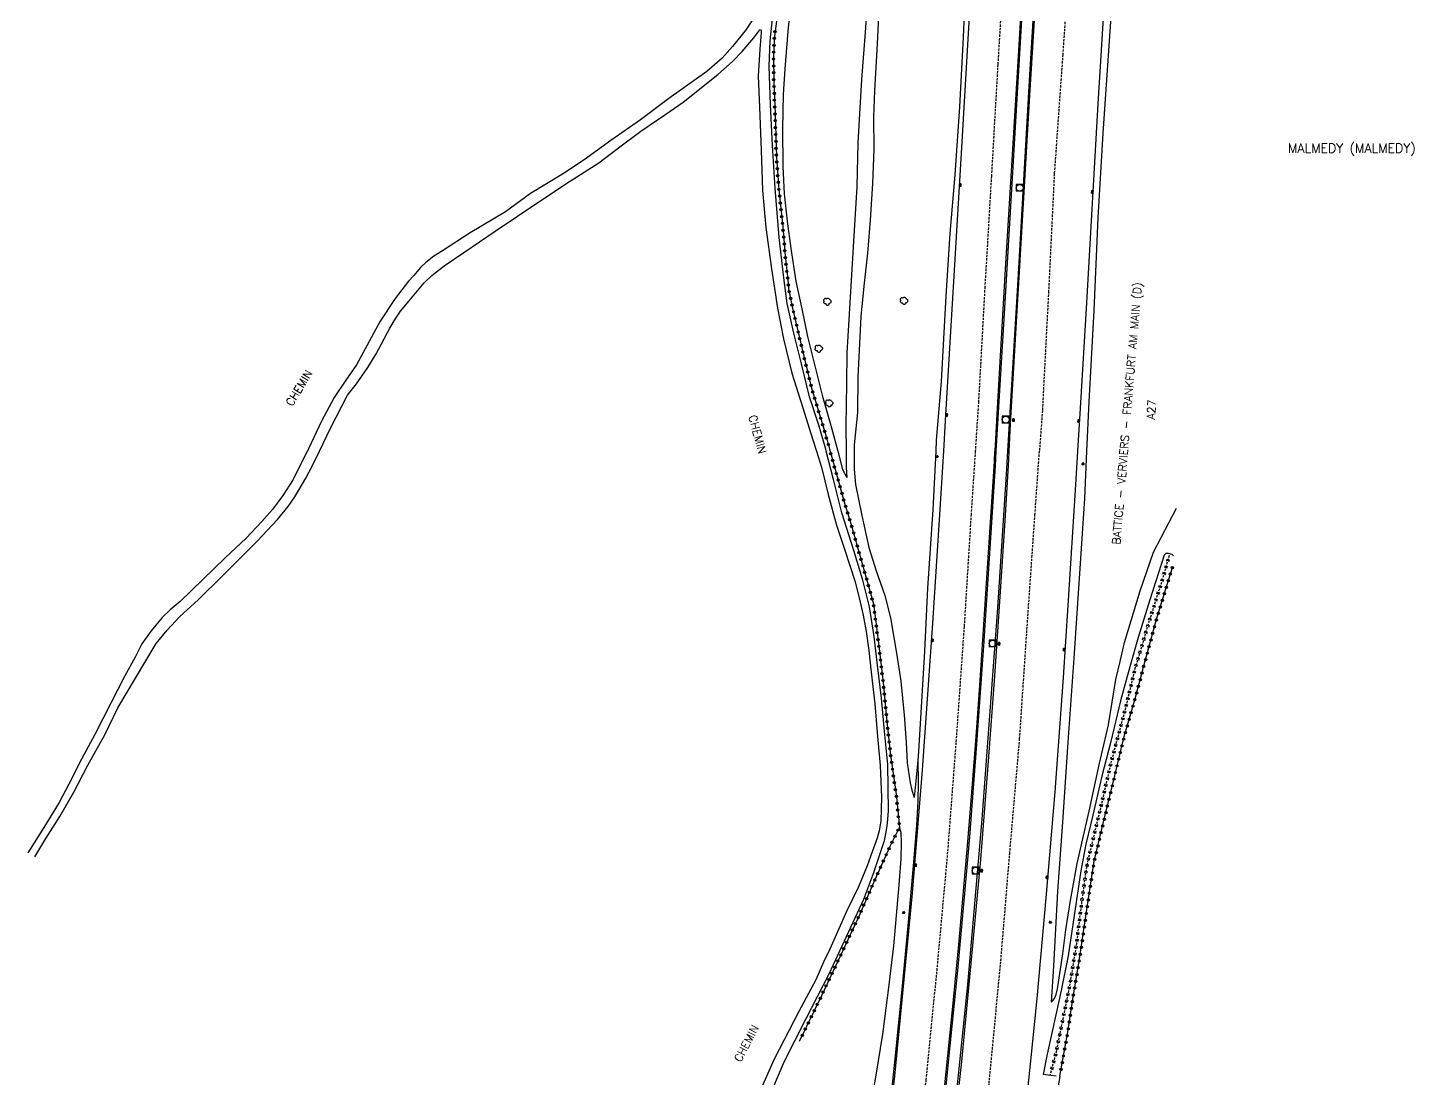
# Model space of a CAD drawing. Header units: millimetres. Extents: x 266000 to 267000, y 125000 to 126000.
# Drawn here: x 266183.1 to 266486.2, y 125533.9 to 125763.5 of the extents above; entities that cross this region are included whole.
import ezdxf
from ezdxf.enums import TextEntityAlignment as Align

# ---------------------------------------------------------------- set-up
doc = ezdxf.new("R2010")
doc.units = ezdxf.units.MM
doc.linetypes.add('DASHED', pattern=[0.75, 0.5, -0.25])
doc.layers.get('0').update_dxf_attribs({"linetype": 'CONTINUOUS'})
for name, color, linetype in [('W0001', 6, 'DASHED'), ('W0008', 7, 'CONTINUOUS'), ('W0010', 4, 'CONTINUOUS'), ('W0071', 7, 'CONTINUOUS'), ('W0120', 7, 'CONTINUOUS'), ('W0211', 2, 'CONTINUOUS'), ('W0214', 2, 'CONTINUOUS'), ('W0220', 5, 'DASHED'), ('W0300', 7, 'CONTINUOUS'), ('W0322', 7, 'CONTINUOUS'), ('W0323', 7, 'CONTINUOUS'), ('W0401', 7, 'CONTINUOUS'), ('W0420', 7, 'CONTINUOUS'), ('W0850', 7, 'CONTINUOUS'), ('W0980', 7, 'CONTINUOUS'), ('W0989', 7, 'CONTINUOUS'), ('W0990', 7, 'CONTINUOUS')]:
    doc.layers.add(name, color=color, linetype=linetype)
doc.styles.get("Standard").update_dxf_attribs({"font": 'romans.shx', "width": 0.85})

# ---------------------------------------------------------------- blocks, each defined once
blk = doc.blocks.new('T401')
for p, q in [((-0.3, 0.3), (0, 0.3)), ((-0.3, -0.25), (-0.3, 0.3)), ((-0.3, 0.15), (0, 0.15)), ((-0.3, 0), (0, 0)), ((0, 0.3), (0, -0.25)), ((-0.3, -0.15), (0, -0.15)), ((-0.3, -0.25), (-0.3, -0.3)), ((-0.3, -0.3), (0, -0.3)), ((0, -0.3), (0, -0.25))]:
    blk.add_line(p, q)
blk = doc.blocks.new('T420')
for p, q in [((0.75, 0.75), (-0.75, 0.75)), ((-0.75, 0.75), (-0.75, -0.75)), ((0.75, 0.75), (0.75, -0.75)), ((0.75, -0.75), (-0.75, -0.75))]:
    blk.add_line(p, q)
blk.add_ellipse((0, 0), major_axis=(-0.53, 0.53), ratio=1, start_param=3.926991, end_param=10.210176)
blk = doc.blocks.new('T850')
for p, q in [((-0.25, -0.15), (0, 0.32)), ((0, 0.32), (0.25, -0.15)), ((-0.25, -0.15), (0.25, -0.15))]:
    blk.add_line(p, q)
for major_axis in [(-0.106, 0.106), (-0.0354, 0.0354), (-0.0236, 0.0236)]:
    blk.add_ellipse((0, 0), major_axis=major_axis, ratio=1, start_param=3.926991, end_param=10.210176)
blk = doc.blocks.new('T300')
for p, q in [((-0.8, 0.51), (-0.86, 0.34)), ((-0.86, 0.34), (-0.86, 0.17)), ((-0.86, 0.17), (-0.74, 0.06)), ((-0.69, 0.63), (-0.8, 0.51)), ((-0.8, -0.06), (-0.74, 0.06)), ((-0.74, 0.06), (-0.69, 0.11)), ((-0.57, 0.69), (-0.69, 0.63)), ((-0.46, 0.69), (-0.57, 0.69)), ((-0.29, 0.63), (-0.46, 0.69)), ((-0.29, 0.63), (-0.17, 0.74)), ((-0.23, 0.57), (-0.29, 0.63)), ((-0.17, 0.74), (-0.06, 0.8)), ((-0.06, 0.8), (0.06, 0.8)), ((0.06, 0.8), (0.23, 0.74)), ((0.23, 0.74), (0.34, 0.63)), ((0.34, 0.63), (0.4, 0.51)), ((0.46, 0.46), (0.34, 0.46)), ((0.4, 0.51), (0.4, 0.46)), ((0.57, 0.4), (0.46, 0.46)), ((0.57, 0.4), (0.69, 0.29)), ((0.69, 0.29), (0.74, 0.17)), ((0.74, 0.06), (0.69, -0.17)), ((0.74, 0.17), (0.74, 0.06)), ((-0.8, -0.17), (-0.8, -0.06)), ((-0.8, -0.23), (-0.8, -0.17)), ((-0.74, -0.34), (-0.8, -0.23)), ((-0.69, -0.4), (-0.74, -0.34)), ((-0.51, -0.46), (-0.69, -0.4)), ((-0.4, -0.46), (-0.51, -0.46)), ((-0.4, -0.46), (-0.34, -0.46)), ((-0.34, -0.46), (-0.34, -0.4)), ((-0.34, -0.51), (-0.34, -0.46)), ((-0.29, -0.63), (-0.34, -0.51)), ((-0.17, -0.74), (-0.29, -0.63)), ((-0.06, -0.8), (-0.17, -0.74)), ((0.06, -0.8), (-0.06, -0.8)), ((0.17, -0.74), (0.06, -0.8)), ((0.23, -0.69), (0.17, -0.74)), ((0.29, -0.46), (0.23, -0.46)), ((0.29, -0.63), (0.23, -0.69)), ((0.46, -0.4), (0.29, -0.46)), ((0.34, -0.51), (0.29, -0.63)), ((0.34, -0.51), (0.34, -0.46)), ((0.57, -0.34), (0.46, -0.4)), ((0.63, -0.29), (0.57, -0.34)), ((0.69, -0.17), (0.63, -0.29))]:
    blk.add_line(p, q)
blk = doc.blocks.new('t220o')
at = {"color": 0, "linetype": 'Continuous'}
for p, q in [((-0.25, 0.25), (0.25, 0.25)), ((-0.25, -0.25), (0.25, -0.25))]:
    blk.add_line(p, q, dxfattribs=at)
blk = doc.blocks.new('t323o')
at = {"color": 0, "linetype": 'Continuous'}
for radius in [0.25, 0.15]:
    blk.add_circle((0, 0), radius, dxfattribs=at)
blk = doc.blocks.new('t322o')
at = {"color": 0, "linetype": 'Continuous'}
for radius in [0.25, 0.15]:
    blk.add_circle((0, 0), radius, dxfattribs=at)

msp = doc.modelspace()

# ---------------------------------------------------------------- linework, layer by layer
at = {"layer": 'W0001'}
for points in [[(266409.53, 126000), (266408.79, 125987.88), (266408.09, 125974.46), (266407.15, 125960.28), (266405.88, 125937.49), (266405.05, 125924.86), (266404.4, 125912.42), (266403.66, 125900.21), (266402.9, 125886.96), (266402.13, 125874.17), (266401.03, 125854.84), (266399.69, 125830.85), (266396.72, 125780.74), (266395.18, 125755.53), (266393.78, 125731.12), (266392.35, 125706.91), (266390.96, 125681.83), (266390.25, 125671.01), (266390.25, 125671)], [(266425.02, 126000), (266424.88, 125997.56), (266424.21, 125984.9), (266423.49, 125972.71), (266422.77, 125960.2), (266422.02, 125947.66), (266421.29, 125935.04), (266420.63, 125923.36), (266419.85, 125910.27), (266419.24, 125899.52), (266418.38, 125885.57), (266417.56, 125873.51), (266416.06, 125854.33), (266414.27, 125831.61), (266412.72, 125805.22), (266411.04, 125782.01), (266409.38, 125757.7), (266407.53, 125731.7), (266406.28, 125705.97), (266404.92, 125679.85), (266404.29, 125671.01), (266404.29, 125671)], [(266390.25, 125671), (266389.34, 125657.19), (266387.82, 125632.69), (266386.02, 125607.3), (266384.19, 125583.41), (266381.87, 125557.95), (266379.47, 125533.69), (266376.61, 125509.38), (266373.41, 125484.82), (266369.81, 125460.37), (266365.48, 125435.1), (266361.17, 125410.68), (266356.3, 125386.63), (266350.98, 125362.47), (266345.25, 125337.99), (266339.02, 125313.76), (266332.72, 125290.3), (266325.9, 125266.7), (266318.81, 125243.58), (266311.2, 125219.48), (266302.99, 125196.04), (266294.46, 125172.67), (266293.84, 125171.01), (266293.84, 125171)], [(266308.54, 125171), (266308.54, 125171.01), (266308.73, 125171.51), (266317, 125194.92), (266325.01, 125217.96), (266332.98, 125242.61), (266340.16, 125266.18), (266347.27, 125291.31), (266353.54, 125314.67), (266359.74, 125338.42), (266365.44, 125363.16), (266370.46, 125386.11), (266375.47, 125411.33), (266379.51, 125434.58), (266383.62, 125459.13), (266387.33, 125484.39), (266390.7, 125509.03), (266393.28, 125532.78), (266395.72, 125558.14), (266397.79, 125583.01), (266399.96, 125608.11), (266401.61, 125632.78), (266403.3, 125657.03), (266404.29, 125671)]]:
    msp.add_lwpolyline(points, dxfattribs=at)
at = {"layer": 'W0008'}
for points in [[(266402.62, 126000), (266401.95, 125987.69), (266401.31, 125977.07), (266400.54, 125962.67), (266399.53, 125946.41), (266398.33, 125926.74), (266397.1, 125904.18), (266395.84, 125883.51), (266395.05, 125868.81), (266393.54, 125844.59), (266392.89, 125833.82), (266392.23, 125822.25), (266390.6, 125794.61), (266389.34, 125773.57), (266387.25, 125737.34), (266385.56, 125709.33), (266383.68, 125677.67), (266383.28, 125671.01), (266383.28, 125671)], [(266394.56, 125671), (266394.57, 125671.01), (266395.17, 125681.71), (266396.8, 125709.55), (266399.63, 125756.13), (266401.29, 125784.14), (266402.09, 125798.88), (266403.87, 125828.47), (266404.75, 125844), (266405.21, 125853.95), (266406.13, 125869.96), (266407.34, 125890.13), (266408.38, 125907.47), (266409.53, 125927.51), (266411.3, 125954.86), (266412.83, 125981.67), (266413.92, 126000)], [(266417.26, 126000), (266415.97, 125979.49), (266414.69, 125959.17), (266413.47, 125938.48), (266412.29, 125918.29), (266411.43, 125900.43), (266410.06, 125875.68), (266407.79, 125843.97), (266407.07, 125830.62), (266405.98, 125812.15), (266405.06, 125797.11), (266404.16, 125782.71), (266403.04, 125764.05), (266402.1, 125748.71), (266400.15, 125715.23), (266397.88, 125676.96), (266397.6, 125671.01), (266397.6, 125671)], [(266412.7, 125671), (266412.71, 125671.01), (266413.29, 125680.38), (266414.58, 125702.16), (266417.15, 125746.92), (266418.57, 125770.45), (266420.25, 125796.87), (266423.06, 125844.9), (266423.67, 125859.05), (266425.15, 125882.09), (266426.36, 125902.84), (266427.68, 125924.06), (266428.7, 125942.67), (266429.95, 125965.05), (266431.36, 125988.47), (266432.03, 126000)], [(266383.28, 125671), (266382.37, 125656.01), (266380.87, 125633.42), (266378.61, 125601.26), (266376.45, 125574.38), (266372.62, 125534.42), (266368.05, 125495.81), (266363.31, 125463.19), (266358.84, 125436.57), (266358.49, 125434.47), (266358.26, 125433.08), (266354.85, 125414.14), (266348.11, 125380.93), (266339.6, 125343.57), (266329.87, 125305.93), (266319.66, 125269.42), (266313.9, 125250.44), (266309.12, 125235.43), (266306.41, 125227.34), (266302.12, 125214.68), (266297.38, 125201), (266286.51, 125171.01), (266286.51, 125171)], [(266397.6, 125671), (266397.51, 125669.09), (266396.79, 125656.97), (266395.78, 125641.39), (266394.46, 125621.84), (266393.05, 125603.27), (266391.38, 125581.78), (266389.6, 125562.14), (266387.27, 125537.59), (266384.93, 125516.68), (266382.35, 125495.54), (266379.11, 125472.77), (266375.31, 125448.75), (266371.65, 125427.55), (266367.3, 125403.76), (266362.76, 125381.54), (266358.82, 125363.61), (266353.42, 125340.34), (266348.9, 125322.34), (266343.09, 125300.23), (266337.75, 125280.88), (266331.67, 125259.96), (266331.66, 125259.95)], [(266350.69, 125341.79), (266354.47, 125358.05), (266357.76, 125372.76), (266360.66, 125386.06), (266363.16, 125398.29), (266368.53, 125426.8), (266370.32, 125437.07), (266372.42, 125449.61), (266374.37, 125461.73), (266376.01, 125473), (266377.89, 125485.35), (266380.56, 125505.51), (266381.88, 125516.62), (266383.07, 125527.46), (266385.49, 125551.12), (266386.66, 125563.19), (266388.65, 125585.61), (266389.64, 125598.26), (266390.42, 125608.6), (266391.18, 125618.79), (266392.07, 125631.92), (266392.84, 125644.37), (266394.44, 125668.75), (266394.56, 125671)], [(266371.34, 125350.37), (266375.73, 125370.37), (266379.12, 125386.55), (266381.64, 125399.71), (266385.58, 125421.05), (266389.04, 125440.48), (266389.25, 125441.65), (266389.52, 125443.19), (266390.63, 125449.51), (266393.31, 125465.78), (266395.35, 125479.77), (266398.18, 125500.22), (266400.68, 125521.02), (266402.36, 125537.01), (266403.78, 125551.35), (266405.85, 125574.15), (266407.74, 125596.55), (266409.52, 125621.51), (266410.55, 125637.3), (266412.24, 125663.62), (266412.7, 125671)]]:
    msp.add_lwpolyline(points, dxfattribs=at)
at = {"layer": 'W0010'}
for points in [[(266394.84, 125671), (266394.84, 125671.01), (266396.85, 125704.71), (266400.69, 125768.99), (266401.57, 125784.54), (266402.42, 125798.35), (266404.78, 125839.06), (266405.08, 125844.08)], [(266407.54, 125844.03), (266404.39, 125789.94), (266402.11, 125753.21), (266399.57, 125708.46), (266397.29, 125671.01), (266397.29, 125671)], [(266350.91, 125341.42), (266355.56, 125361.45), (266360.32, 125382.84), (266364.06, 125401.26), (266368.39, 125424.4), (266371.27, 125440.86), (266374.49, 125460.77), (266376.4, 125473.11), (266377.99, 125483.85), (266379.7, 125496.15), (266381.6, 125511.05), (266383.46, 125527.92), (266384.8, 125541.06), (266386.47, 125557.5), (266387.93, 125573.49), (266389.08, 125586.69), (266390.59, 125606.99), (266392.1, 125628.41), (266393.4, 125647.54), (266394.65, 125667.8), (266394.84, 125671)], [(266397.29, 125671), (266396.98, 125665.96), (266395.09, 125636.79), (266391.66, 125590.56), (266388.57, 125554.4), (266384.78, 125517.65), (266378.92, 125473.64), (266375.96, 125454.71), (266372.72, 125435.35), (266367.99, 125409.2), (266363.58, 125386.69), (266359.85, 125369.52), (266356.17, 125353.17), (266352.05, 125335.93)], [(266377.71, 125603.23), (266377.76, 125598.63), (266377.67, 125594.42), (266377.41, 125589.24), (266376.75, 125581.2), (266375.52, 125567.29), (266374.19, 125553.34), (266372.63, 125537.45), (266370.92, 125521.52), (266369.29, 125507.73), (266367.54, 125493.9), (266365.56, 125480.11), (266363.52, 125466.18), (266361.69, 125454.36), (266358.92, 125437.83)]]:
    msp.add_lwpolyline(points, dxfattribs=at)
at = {"layer": 'W0071'}
for points in [[(266342.34, 125766.5), (266340.17, 125763.15), (266337.16, 125759.47), (266334.91, 125756.91), (266331.57, 125753.99), (266323.22, 125748.08), (266317.06, 125743.43), (266310.57, 125738.88), (266304.72, 125734.66), (266300.02, 125731.56), (266292.98, 125727.32), (266287.52, 125723.27), (266279.8, 125718.69), (266273.78, 125714.79), (266271.86, 125713.59), (266270.11, 125712.2), (266268.99, 125711.11), (266267.53, 125709.4), (266266.36, 125708.12), (266263.39, 125704.37), (266260.14, 125699.39), (266254.94, 125689.84), (266252.61, 125686.53), (266250.12, 125682.73), (266247.3, 125677.56), (266244.47, 125671.52), (266244.22, 125671.01), (266244.21, 125671)], [(266357.66, 125671), (266357.65, 125671.01), (266357.56, 125671.4), (266356.03, 125676.71), (266353.98, 125682.89), (266352.23, 125690.08), (266350.55, 125696.75), (266349.14, 125703.29), (266348.39, 125708.91), (266347.35, 125717.73), (266346.51, 125728.47), (266345.95, 125737.81), (266345.49, 125746.77), (266345.21, 125755.12), (266345.4, 125760.69), (266346.01, 125766.14)], [(266246.89, 125671), (266246.89, 125671.01), (266249.31, 125676.01), (266253.03, 125683.2), (266254.96, 125685.7), (266257.45, 125689.27), (266259.24, 125692.28), (266262.24, 125697.88), (266263.41, 125699.81), (266264.6, 125701.58), (266266.47, 125703.88), (266269.77, 125707.82), (266271.45, 125709.41), (266274.1, 125711.53), (266278.42, 125714.43), (266285.29, 125719.05), (266294.82, 125725.51), (266301.57, 125729.94), (266307.94, 125734.04), (266312.25, 125737.29), (266317.11, 125740.94), (266322.61, 125744.64), (266326.38, 125747.29), (266333.94, 125753.29), (266337.16, 125756.17), (266339.32, 125758.31), (266341.85, 125761.34), (266343.12, 125763.05), (266343.38, 125763.18), (266343.48, 125762.96), (266343.48, 125762.47), (266343.16, 125758.84), (266342.82, 125752.97), (266343.1, 125746.15), (266343.41, 125736.79), (266343.76, 125727.96), (266344.49, 125719.88), (266345.73, 125710.84), (266346.99, 125702.25), (266348.31, 125695.57), (266350.16, 125688.03), (266352.53, 125680.47), (266354.67, 125673.67), (266355.51, 125671.01), (266355.52, 125671)], [(266244.21, 125671), (266241.13, 125664.79), (266238.83, 125661.31), (266236.59, 125658.23), (266234.24, 125655.63), (266230.87, 125652.01), (266226.22, 125647.68), (266216.39, 125638.17), (266214.26, 125636.35), (266212.45, 125634.64), (266210.04, 125631.74), (266208.05, 125628.92), (266206.58, 125626.01), (266204.29, 125621.89), (266201.29, 125615.91), (266197.76, 125609.08), (266194.82, 125603.68), (266192.1, 125598.23), (266189.94, 125594.21), (266186.61, 125588.77), (266183.59, 125584.02), (266183.09, 125583.23)], [(266184.62, 125582.35), (266187.04, 125586.38), (266190.13, 125591.16), (266193.17, 125596.5), (266196.23, 125602.35), (266200.03, 125609.15), (266202.77, 125614.9), (266208.71, 125624.79), (266211.19, 125628.95), (266213.6, 125631.9), (266216.33, 125634.84), (266220.34, 125638.47), (266225.59, 125643.65), (266233.25, 125651.3), (266237.66, 125656.05), (266240, 125658.94), (266241.45, 125661.04), (266243.87, 125665.13), (266245.44, 125668.01), (266246.89, 125671)], [(266355.52, 125671), (266356.62, 125667.53), (266358.09, 125661.56), (266359.93, 125654.86), (266361.79, 125649.13), (266363.91, 125642.66), (266364.89, 125638.93), (266365.73, 125635.19), (266366.38, 125631.6), (266367.01, 125627.44), (266367.52, 125622.69), (266368.32, 125615.78), (266368.88, 125608.63), (266369.44, 125602.33), (266369.73, 125595.4), (266369.6, 125590.22), (266369.25, 125588.05), (266368.77, 125586.45), (266367.72, 125583.45), (266366.61, 125580.36), (266364.72, 125575.76), (266362.13, 125570.4), (266358.46, 125562.18), (266357.08, 125559.31), (266355.38, 125555.48), (266351.69, 125548.52), (266346.31, 125538.09), (266342.86, 125530.42)], [(266344.7, 125528.67), (266348.55, 125537.68), (266353.24, 125546.89), (266358.3, 125556.76), (266365.87, 125573.06), (266368.06, 125578.9), (266370.39, 125585.93), (266370.75, 125587.75), (266371.1, 125589.7), (266371.25, 125592.39), (266371.16, 125602.52), (266370.41, 125609.79), (266369.76, 125617.03), (266368.91, 125624.21), (266368.18, 125630.51), (266367.12, 125636.99), (266365.66, 125642.79), (266363.69, 125649.3), (266361.08, 125657.54), (266359.23, 125664.79), (266357.66, 125671)]]:
    msp.add_lwpolyline(points, dxfattribs=at)
at = {"layer": 'W0120'}
msp.add_lwpolyline([(266407.92, 125534.37), (266405.12, 125534.77)], dxfattribs=at)
at = {"layer": 'W0211'}
for points in [[(266350.2, 125772.57), (266349.28, 125762.71), (266348.62, 125754.57), (266348.23, 125748.93), (266348.08, 125741.41), (266348.17, 125733.19), (266348.44, 125727.24), (266349.16, 125721.23), (266349.92, 125715.32), (266350.99, 125708.18), (266352.3, 125702.09), (266353.61, 125696.09), (266356.79, 125683.26), (266358.83, 125676.11), (266360.17, 125671.01), (266360.18, 125671)], [(266369.16, 125767.54), (266368.82, 125760.05), (266368.2, 125749.75), (266367.98, 125744.05), (266368.07, 125736.96), (266367.82, 125729.47), (266367.29, 125721.5), (266366.68, 125714.3), (266365.9, 125707.07), (266365.25, 125700.45), (266364.9, 125693), (266364.55, 125687.26), (266364.47, 125679.42), (266363.79, 125672.35), (266363.78, 125671.01), (266363.78, 125671)], [(266360.18, 125671), (266361.23, 125666.99), (266362.14, 125665.23)], [(266363.78, 125671), (266363.76, 125667.07), (266364.04, 125663.71), (266365.46, 125656.91), (266367.02, 125649.94), (266368.6, 125644.86), (266370.51, 125639.42), (266371.73, 125634.59), (266373.04, 125626.87), (266373.99, 125620.71), (266374.68, 125613.27), (266375.18, 125607.32), (266375.36, 125602.86), (266376.05, 125598.5), (266376.41, 125596.92), (266376.89, 125595.28)], [(266406.91, 125550.57), (266407.57, 125551.36), (266407.94, 125552.24), (266408.24, 125553.51), (266409.43, 125561.17), (266410.05, 125566.36), (266411.1, 125572.79), (266412.5, 125580.85), (266415.14, 125592.29), (266417.35, 125602.43), (266419.39, 125611.21), (266420.96, 125621.09), (266421.9, 125625.02), (266422.88, 125629.15), (266426.3, 125640.48), (266429.25, 125648.89), (266434.24, 125658.54)], [(266433.58, 125648.14), (266433.31, 125648.38), (266432.53, 125648.66), (266431.95, 125648.61), (266431.53, 125648.28), (266428.41, 125638.51), (266425.87, 125630.24), (266424.05, 125623.89), (266421.98, 125616.41), (266419.88, 125607.57), (266417.95, 125599.95), (266415.93, 125591.47), (266414.43, 125585.09), (266413.31, 125579.28), (266410.54, 125560.71), (266409.03, 125553.1), (266407.9, 125547.84), (266405.95, 125539.19), (266405.12, 125534.77)], [(266366.86, 125524.58), (266368.58, 125534.61), (266370.04, 125543.61), (266371.43, 125554.35), (266372.47, 125562.85), (266373.06, 125569.5), (266373.58, 125576.21), (266374.03, 125581.89), (266374.12, 125585.55), (266374.02, 125587.55), (266373.71, 125588.81)]]:
    msp.add_lwpolyline(points, dxfattribs=at)
at = {"layer": 'W0214'}
for points in [[(266414.67, 125671), (266414.67, 125671.01), (266415.18, 125681.78), (266416.27, 125701.71), (266417.13, 125721.96), (266418.22, 125740.47), (266420.77, 125777.62), (266422.05, 125797.88), (266423.35, 125816.88), (266424.29, 125838.07), (266424.49, 125844.71), (266425.07, 125855.01), (266426.04, 125873.01), (266426.48, 125884.87), (266428.21, 125910.78), (266428.99, 125931.65), (266430.98, 125964.36), (266432, 125980.24), (266433.14, 126000)], [(266398.62, 125974.24), (266398.7, 125964.06), (266397.37, 125941.6), (266396.24, 125924.73), (266394.05, 125888.63), (266392.13, 125844.57), (266391.33, 125831.4), (266390.57, 125816.63), (266389.7, 125801.98), (266389, 125789.31), (266388.29, 125776.86), (266387.63, 125761.5), (266386.81, 125746.27), (266385.82, 125731.42), (266384.73, 125718.58), (266383.85, 125704.87), (266382.83, 125686.2), (266381.74, 125673.4), (266381.62, 125671.01), (266381.62, 125671)], [(266375.83, 125869.97), (266373.76, 125862.38), (266372.65, 125855.78), (266370.73, 125840.61), (266370.35, 125833.09), (266369.76, 125819.87), (266369.05, 125808.98), (266368.19, 125797.6), (266366.93, 125774.4), (266366.22, 125763.54), (266365.36, 125752.22), (266364.58, 125738.48), (266364.34, 125728.79), (266363.54, 125715.67), (266362.86, 125703.38), (266362.16, 125692.49), (266362.12, 125685.79), (266361.96, 125676.49), (266362.01, 125671.01), (266362.01, 125671)], [(266362.01, 125671), (266362.03, 125667.46), (266362.14, 125665.23)], [(266381.62, 125671), (266381.01, 125658.23), (266379.84, 125641.08), (266379.12, 125627.31), (266378.55, 125617.49), (266377.84, 125605.33), (266377.68, 125603.49), (266377.33, 125599.66), (266376.89, 125595.28)], [(266406.91, 125550.57), (266407.41, 125558.41), (266408.34, 125574.82), (266409.39, 125589.92), (266410.56, 125607.43), (266411.9, 125625.74), (266414.18, 125660.62), (266414.67, 125671)]]:
    msp.add_lwpolyline(points, dxfattribs=at)
at = {"layer": 'W0220'}
msp.add_lwpolyline([(266432.64, 125648.18), (266431.18, 125643.04), (266428.52, 125634.64), (266425.22, 125623.7), (266423.09, 125614.79), (266420, 125603.27), (266417.6, 125592.93), (266414.89, 125581.68), (266414.36, 125578.76), (266413.51, 125572.52), (266412.38, 125563.44), (266410.95, 125554.6), (266409.44, 125547.16), (266407.98, 125539.92), (266406.62, 125534.68)], dxfattribs=at)
at = {"layer": 'W0322'}
msp.add_lwpolyline([(266408.76, 125534.42), (266410.49, 125544.07), (266411.56, 125551.24), (266413.05, 125560.01), (266414.52, 125569.91), (266416.28, 125581.4), (266418.47, 125590.57), (266420.31, 125598.28), (266422.84, 125608.65), (266425.12, 125616.63), (266427.42, 125625.15), (266429.88, 125634.26), (266432.51, 125642.8), (266433.43, 125645.81)], dxfattribs=at)
at = {"layer": 'W0323'}
for points in [[(266347.46, 125769.99), (266346.35, 125761.68), (266346.14, 125757.31), (266346.21, 125751.74), (266346.47, 125744.56), (266346.77, 125735.27), (266347.32, 125728.09), (266348.18, 125720.08), (266348.69, 125713.58), (266349.27, 125708.57), (266349.43, 125706.5), (266350.32, 125702.28), (266352.33, 125693.61), (266354.39, 125685.03), (266357.43, 125674.92), (266358.51, 125671.01), (266358.51, 125671)], [(266358.51, 125671), (266359.82, 125666.29), (266361.55, 125660.14), (266363.07, 125655.18), (266366.43, 125643.29), (266367.99, 125637.66), (266368.48, 125633.68), (266369.23, 125627.84), (266370.12, 125620.41), (266370.87, 125612.62), (266371.73, 125604.57), (266372.93, 125596.01), (266373.71, 125588.81), (266371.58, 125584.56), (266368.01, 125576.66), (266364.99, 125569.81), (266360.85, 125560.89), (266356.61, 125551.97), (266351.78, 125541.98)], [(266408.76, 125534.42), (266408.12, 125530.42), (266407.11, 125525.39), (266406.38, 125522.98)]]:
    msp.add_lwpolyline(points, dxfattribs=at)

# ---------------------------------------------------------------- block references
at = {"layer": 'W0220'}
for p, rotation in [((266431.93, 125645.66), 254.1488356500624), ((266432.34, 125647.1), 254.1488356500624), ((266431.1, 125642.78), 252.4202712904031), ((266431.52, 125644.22), 254.1488356500624), ((266429.74, 125638.49), 252.4202712904031), ((266430.19, 125639.92), 252.4202712904031), ((266430.65, 125641.35), 252.4202712904031), ((266428.83, 125635.63), 252.4202712904031), ((266429.29, 125637.06), 252.4202712904031), ((266427.95, 125632.76), 253.2320650390725), ((266428.39, 125634.2), 253.2320650390725), ((266427.09, 125629.89), 253.2320650390725), ((266427.52, 125631.32), 253.2320650390725), ((266426.22, 125627.02), 253.2320650390725), ((266426.66, 125628.45), 253.2320650390725), ((266425.36, 125624.14), 253.2320650390725), ((266425.79, 125625.58), 253.2320650390725), ((266424.63, 125621.23), 256.5249414561294), ((266424.98, 125622.69), 256.5249414561294), ((266423.93, 125618.32), 256.5249414561294), ((266424.28, 125619.77), 256.5249414561294), ((266423.23, 125615.4), 256.5249414561294), ((266423.58, 125616.86), 256.5249414561294), ((266422.47, 125612.5), 254.9825448231497), ((266422.86, 125613.94), 254.9825448231497), ((266421.7, 125609.6), 254.9825448231497), ((266422.08, 125611.05), 254.9825448231497), ((266420.53, 125605.25), 254.9825448231497), ((266420.92, 125606.7), 254.9825448231497), ((266421.31, 125608.15), 254.9825448231497), ((266419.78, 125602.35), 256.9325599149274), ((266420.14, 125603.8), 254.9825448231497), ((266419.11, 125599.42), 256.9325599149274), ((266419.44, 125600.89), 256.9325599149274), ((266418.43, 125596.5), 256.9325599149274), ((266418.77, 125597.96), 256.9325599149274), ((266417.75, 125593.58), 256.9325599149274), ((266418.09, 125595.04), 256.9325599149274), ((266417.05, 125590.66), 256.4680654841269), ((266417.4, 125592.12), 256.4680654841269), ((266416.35, 125587.75), 256.4680654841269), ((266416.7, 125589.2), 256.4680654841269), ((266415.65, 125584.83), 256.4680654841269), ((266416, 125586.29), 256.4680654841269), ((266414.95, 125581.91), 256.4680654841269), ((266415.3, 125583.37), 256.4680654841269), ((266414.4, 125578.96), 259.7451678939869), ((266414.67, 125580.44), 259.7451678939869), ((266413.98, 125575.99), 262.1790445354899), ((266414.19, 125577.48), 262.1790445354899), ((266413.57, 125573.02), 262.1790445354899), ((266413.78, 125574.51), 262.1790445354899), ((266413.2, 125570.04), 262.9168977296236), ((266413.38, 125571.53), 262.9168977296236), ((266412.83, 125567.07), 262.9168977296236), ((266413.01, 125568.56), 262.9168977296236), ((266412.46, 125564.09), 262.9168977296236), ((266412.64, 125565.58), 262.9168977296236), ((266412, 125561.12), 260.8409163694246), ((266412.24, 125562.61), 260.8409163694246), ((266411.29, 125556.68), 260.8409163694246), ((266411.53, 125558.16), 260.8409163694246), ((266411.76, 125559.64), 260.8409163694246), ((266410.77, 125553.73), 258.5006802452572), ((266411.05, 125555.2), 260.8409163694246), ((266410.18, 125550.79), 258.5006802452572), ((266410.47, 125552.26), 258.5006802452572), ((266409.58, 125547.85), 258.5006802452572), ((266409.88, 125549.32), 258.5006802452572), ((266408.99, 125544.91), 258.6551023432269), ((266409.28, 125546.38), 258.6551023432269), ((266408.39, 125541.96), 258.6551023432269), ((266408.69, 125543.44), 258.6551023432269), ((266407.76, 125539.03), 255.4423865209754), ((266408.1, 125540.49), 258.6551023432269), ((266407, 125536.13), 255.4423865209754), ((266407.38, 125537.58), 255.4423865209754)]:
    msp.add_blockref('t220o', p, dxfattribs=dict(at, rotation=rotation))
at = {"layer": 'W0300', "rotation": 359.9999899820874}
for p in [(266357.96, 125703.65), (266374.72, 125703.83), (266356.08, 125693.39), (266358.37, 125681.45)]:
    msp.add_blockref('T300', p, dxfattribs=at)
at = {"layer": 'W0322'}
for p, rotation in [((266433.35, 125645.56), 72.96640096271564), ((266432.47, 125642.7), 72.88452930239929), ((266432.91, 125644.13), 72.96640096271564), ((266431.59, 125639.83), 72.88452930239929), ((266432.03, 125641.26), 72.88452930239929), ((266430.27, 125635.53), 72.88452930239929), ((266430.71, 125636.96), 72.88452930239929), ((266431.15, 125638.39), 72.88452930239929), ((266429.44, 125632.64), 74.91955976296786), ((266429.83, 125634.09), 74.91955976296786), ((266428.66, 125629.75), 74.91955976296786), ((266429.05, 125631.2), 74.91955976296786), ((266427.88, 125626.85), 74.91955976296786), ((266428.27, 125628.3), 74.91955976296786), ((266427.1, 125623.95), 74.87463829356206), ((266427.49, 125625.4), 74.91955976296786), ((266426.32, 125621.06), 74.87463829356206), ((266426.71, 125622.51), 74.87463829356206), ((266425.53, 125618.16), 74.87463829356206), ((266425.92, 125619.61), 74.87463829356206), ((266424.73, 125615.27), 74.03183341835941), ((266425.14, 125616.71), 74.87463829356206), ((266423.9, 125612.39), 74.03183341835941), ((266424.32, 125613.83), 74.03183341835941), ((266423.08, 125609.5), 74.03183341835941), ((266423.49, 125610.95), 74.03183341835941), ((266422.34, 125606.6), 76.2995235257864), ((266422.69, 125608.05), 76.2995235257864), ((266421.27, 125602.23), 76.2995235257864), ((266421.62, 125603.68), 76.2995235257864), ((266421.98, 125605.14), 76.2995235257864), ((266420.56, 125599.31), 76.2995235257864), ((266420.91, 125600.77), 76.2995235257864), ((266419.86, 125596.39), 76.62157390579837), ((266420.21, 125597.85), 76.62157390579837), ((266419.16, 125593.47), 76.62157390579837), ((266419.51, 125594.93), 76.62157390579837), ((266418.47, 125590.56), 76.53853735327489), ((266418.82, 125592.02), 76.62157390579837), ((266417.77, 125587.64), 76.53853735327489), ((266418.12, 125589.1), 76.53853735327489), ((266417.07, 125584.72), 76.53853735327489), ((266417.42, 125586.18), 76.53853735327489), ((266416.38, 125581.8), 76.53853735327489), ((266416.72, 125583.26), 76.53853735327489), ((266415.89, 125578.84), 81.27481559615683), ((266416.11, 125580.33), 81.27481559615683), ((266415.43, 125575.88), 81.27481559615683), ((266415.66, 125577.36), 81.27481559615683), ((266414.98, 125572.91), 81.27481559615683), ((266415.2, 125574.4), 81.27481559615683), ((266414.52, 125569.95), 81.27481559615683), ((266414.75, 125571.43), 81.27481559615683), ((266414.08, 125566.98), 81.55583599610345), ((266414.3, 125568.47), 81.55583599610345), ((266413.64, 125564.01), 81.55583599610345), ((266413.86, 125565.5), 81.55583599610345), ((266413.2, 125561.05), 81.55583599610345), ((266413.42, 125562.53), 81.55583599610345), ((266412.72, 125558.09), 80.35659052171361), ((266412.97, 125559.56), 80.35659052171361), ((266411.97, 125553.65), 80.35659052171361), ((266412.22, 125555.13), 80.35659052171361), ((266412.47, 125556.61), 80.35659052171361), ((266411.47, 125550.69), 81.54814015747594), ((266411.71, 125552.17), 80.35659052171361), ((266411.03, 125547.72), 81.54814015747594), ((266411.25, 125549.21), 81.54814015747594), ((266410.59, 125544.75), 81.54814015747594), ((266410.81, 125546.24), 81.54814015747594), ((266410.08, 125541.8), 79.81121292808477), ((266410.35, 125543.28), 79.81121292808477), ((266409.55, 125538.85), 79.81121292808477), ((266409.82, 125540.32), 79.81121292808477), ((266409.02, 125535.89), 79.81121292808477), ((266409.29, 125537.37), 79.81121292808477)]:
    msp.add_blockref('t322o', p, dxfattribs=dict(at, rotation=rotation))
at = {"layer": 'W0323'}
for p, rotation in [((266346.33, 125761.2), 267.2251469848001), ((266346.48, 125762.69), 262.3909033982482), ((266346.18, 125758.2), 267.2251469848001), ((266346.25, 125759.7), 267.2251469848001), ((266346.14, 125756.7), 270.7202753749183), ((266346.16, 125755.2), 270.7202753749183), ((266346.18, 125753.7), 270.7202753749183), ((266346.2, 125752.2), 270.7202753749183), ((266346.24, 125750.7), 272.0809720686815), ((266346.3, 125749.21), 272.0809720686815), ((266346.35, 125747.71), 272.0809720686815), ((266346.41, 125746.21), 272.0809720686815), ((266346.46, 125744.71), 272.0809720686815), ((266346.51, 125743.21), 271.8565575431563), ((266346.56, 125741.71), 271.8565575431563), ((266346.61, 125740.21), 271.8565575431563), ((266346.66, 125738.71), 271.8565575431563), ((266346.71, 125737.21), 271.8565575431563), ((266346.75, 125735.71), 271.8565575431563), ((266346.85, 125734.22), 274.3980948709259), ((266346.97, 125732.72), 274.3980948709259), ((266347.08, 125731.23), 274.3980948709259), ((266347.2, 125729.73), 274.3980948709259), ((266347.31, 125728.23), 274.3980948709259), ((266347.47, 125726.74), 276.1250961132934), ((266347.63, 125725.25), 276.1250961132934), ((266347.79, 125723.76), 276.1250961132934), ((266347.95, 125722.27), 276.1250961132934), ((266348.11, 125720.78), 276.1250961132934), ((266348.24, 125719.28), 274.4701716596489), ((266348.36, 125717.79), 274.4701716596489), ((266348.48, 125716.29), 274.4701716596489), ((266348.59, 125714.8), 274.4701716596489), ((266348.72, 125713.3), 276.5723909435958), ((266348.89, 125711.81), 276.5723909435958), ((266349.06, 125710.32), 276.5723909435958), ((266349.24, 125708.83), 276.5723909435958), ((266349.37, 125707.34), 274.6421553825146), ((266349.57, 125705.85), 281.8565319958283), ((266349.88, 125704.39), 281.8565319958283), ((266350.19, 125702.92), 281.8565319958283), ((266350.51, 125701.45), 283.0182586394947), ((266350.85, 125699.99), 283.0182586394947), ((266351.19, 125698.53), 283.0182586394947), ((266351.53, 125697.07), 283.0182586394947), ((266351.86, 125695.61), 283.0182586394947), ((266352.2, 125694.15), 283.0182586394947), ((266352.55, 125692.69), 283.5541024262008), ((266352.9, 125691.23), 283.5541024262008), ((266353.25, 125689.77), 283.5541024262008), ((266353.6, 125688.31), 283.5541024262008), ((266353.95, 125686.85), 283.5541024262008), ((266354.31, 125685.4), 283.5541024262008), ((266354.72, 125683.95), 286.7028833157869), ((266355.15, 125682.52), 286.7028833157869), ((266355.58, 125681.08), 286.7028833157869), ((266356.01, 125679.64), 286.7028833157869), ((266356.44, 125678.21), 286.7028833157869), ((266356.87, 125676.77), 286.7028833157869), ((266357.3, 125675.33), 286.7028833157869), ((266357.71, 125673.89), 285.49538752093), ((266358.11, 125672.45), 285.49538752093), ((266358.67, 125670.45), 285.4946249528641), ((266359.07, 125669.01), 285.4946249528641), ((266359.47, 125667.56), 285.4946249528641), ((266359.87, 125666.12), 285.7237403632859), ((266360.28, 125664.67), 285.7237403632859), ((266360.68, 125663.23), 285.7237403632859), ((266361.09, 125661.78), 285.7237403632859), ((266361.49, 125660.34), 285.7237403632859), ((266361.93, 125658.91), 286.9914104798264), ((266362.37, 125657.47), 286.9914104798264), ((266362.81, 125656.04), 286.9914104798264), ((266363.23, 125654.6), 285.7816267547886), ((266363.64, 125653.15), 285.7816267547886), ((266364.05, 125651.71), 285.7816267547886), ((266364.46, 125650.27), 285.7816267547886), ((266364.86, 125648.82), 285.7816267547886), ((266365.27, 125647.38), 285.7816267547886), ((266365.68, 125645.94), 285.7816267547886), ((266366.09, 125644.49), 285.7816267547886), ((266366.49, 125643.05), 285.4784929305309), ((266366.89, 125641.6), 285.4784929305309), ((266367.29, 125640.16), 285.4784929305309), ((266367.69, 125638.71), 285.4784929305309), ((266368.04, 125637.26), 277.0877398386484), ((266368.22, 125635.77), 277.0877398386484), ((266368.41, 125634.28), 277.0877398386484), ((266368.6, 125632.79), 277.3480263565417), ((266368.79, 125631.3), 277.3480263565417), ((266368.98, 125629.82), 277.3480263565417), ((266369.17, 125628.33), 277.3480263565417), ((266369.35, 125626.84), 276.7697836486021), ((266369.53, 125625.35), 276.7697836486021), ((266369.71, 125623.86), 276.7697836486021), ((266369.88, 125622.37), 276.7697836486021), ((266370.06, 125620.88), 276.7697836486021), ((266370.22, 125619.39), 275.5510480398902), ((266370.36, 125617.9), 275.5510480398902), ((266370.51, 125616.4), 275.5510480398902), ((266370.65, 125614.91), 275.5510480398902), ((266370.8, 125613.42), 275.5510480398902), ((266370.95, 125611.92), 276.1009198811573), ((266371.11, 125610.43), 276.1009198811573), ((266371.27, 125608.94), 276.1009198811573), ((266371.43, 125607.45), 276.1009198811573), ((266371.59, 125605.96), 276.1009198811573), ((266371.75, 125604.47), 277.936903803855), ((266371.96, 125602.98), 277.936903803855), ((266372.16, 125601.5), 277.936903803855), ((266372.37, 125600.01), 277.936903803855), ((266372.58, 125598.52), 277.936903803855), ((266372.78, 125597.04), 277.936903803855), ((266372.98, 125595.55), 276.1778218388989), ((266373.14, 125594.06), 276.1778218388989), ((266373.3, 125592.57), 276.1778218388989), ((266373.46, 125591.08), 276.1778218388989), ((266373.39, 125588.17), 243.445740004274), ((266373.62, 125589.59), 276.1778218388989), ((266371.39, 125584.13), 245.636411571786), ((266372.05, 125585.48), 243.445740004274), ((266372.72, 125586.83), 243.445740004274), ((266370.15, 125581.4), 245.636411571786), ((266370.77, 125582.77), 245.636411571786), ((266368.92, 125578.67), 245.636411571786), ((266369.53, 125580.03), 245.636411571786), ((266367.69, 125575.93), 246.2558284408632), ((266368.3, 125577.3), 245.636411571786), ((266365.87, 125571.81), 246.2558284408632), ((266366.48, 125573.19), 246.2558284408632), ((266367.08, 125574.56), 246.2558284408632), ((266364.65, 125569.07), 245.0799380189524), ((266365.27, 125570.44), 246.2558284408632), ((266363.39, 125566.35), 245.0799380189524), ((266364.02, 125567.71), 245.0799380189524), ((266362.12, 125563.63), 245.0799380189524), ((266362.75, 125564.99), 245.0799380189524), ((266360.86, 125560.91), 245.0799380189524), ((266361.49, 125562.27), 245.0799380189524), ((266358.93, 125556.85), 244.5690878731275), ((266359.57, 125558.2), 244.5690878731275), ((266360.21, 125559.56), 244.5690878731275), ((266357.64, 125554.14), 244.5690878731275), ((266358.28, 125555.49), 244.5690878731275), ((266356.35, 125551.43), 244.1918940545918), ((266356.99, 125552.78), 244.5690878731275), ((266355.04, 125548.73), 244.1918940545918), ((266355.69, 125550.08), 244.1918940545918), ((266353.08, 125544.68), 244.1918940545918), ((266353.73, 125546.03), 244.1918940545918), ((266354.39, 125547.38), 244.1918940545918), ((266352.43, 125543.33), 244.1918940545918)]:
    msp.add_blockref('t323o', p, dxfattribs=dict(at, rotation=rotation))
at = {"layer": 'W0401'}
for p, rotation in [((266386.82, 125729.15), 176.5505445545121), ((266415.99, 125727.65), 356.7035445202163), ((266383.86, 125678.88), 176.6059510490593), ((266398.45, 125677.79), 176.5956921049259), ((266413.02, 125677.6), 356.4076692631078), ((266380.72, 125629.61), 175.9835432307527), ((266395.3, 125628.87), 176.1240402219799), ((266409.86, 125627.62), 356.2379591259137), ((266377.05, 125580.49), 175.4038240947587), ((266391.48, 125579.3), 174.8342546198713), ((266406.11, 125577.88), 355.1836596633669)]:
    msp.add_blockref('T401', p, dxfattribs=dict(at, rotation=rotation))
at = {"layer": 'W0420', "rotation": 359.9999899820874}
for p in [(266399.95, 125728.55), (266396.89, 125677.89), (266394.04, 125628.95), (266390.32, 125579.31)]:
    msp.add_blockref('T420', p, dxfattribs=at)
at = {"layer": 'W0850', "rotation": 359.9999899820874}
for p in [(266381.86, 125669.8), (266413.78, 125668.21), (266374.59, 125570.17), (266406.68, 125568.04)]:
    msp.add_blockref('T850', p, dxfattribs=at)

# ---------------------------------------------------------------- texts
at = {"layer": 'W0980'}
msp.add_text('MALMEDY (MALMEDY)', height=2, dxfattribs=at).set_placement((266472.61, 125737.07), align=Align.MIDDLE)
at = {"layer": 'W0989'}
for s, rotation, p in [('BATTICE - VERVIERS - FRANKFURT AM MAIN (D)', 85.2853, (266423.42, 125679.25)), ('CHEMIN', 58.7445, (266242.41, 125684.82)), ('CHEMIN', 285.0108, (266342.64, 125674.67)), ('CHEMIN', 62.538, (266340.22, 125541.58))]:
    msp.add_text(s, height=1.75, rotation=rotation, dxfattribs=at).set_placement(p, align=Align.MIDDLE_CENTER)
at = {"layer": 'W0990'}
msp.add_text('A27', height=1.75, rotation=87.5329, dxfattribs=at).set_placement((266428.74, 125680.08), align=Align.MIDDLE_CENTER)

doc.saveas('drawing.dxf')
